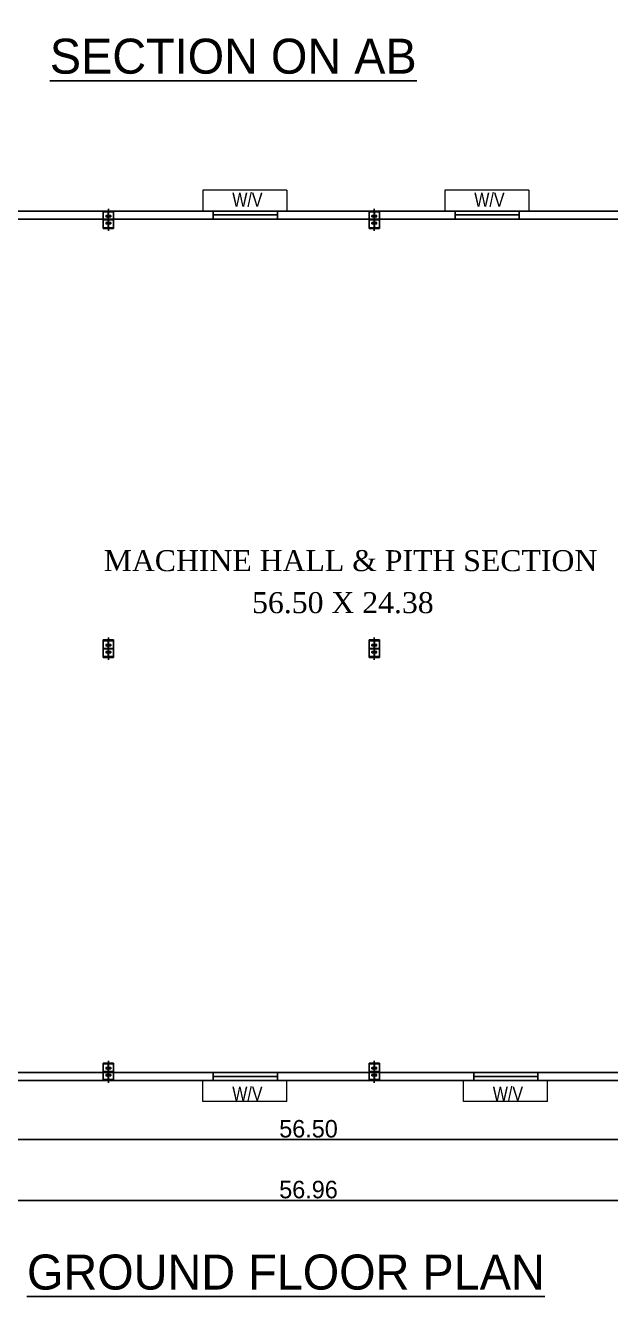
# Model space of a CAD drawing. Header units: metres. Extents: x -121582 to -58867, y 55115 to 110853.
# Drawn here: x -60581.77 to -60565.06, y 55114.71 to 55151.03 of the extents above; entities that cross this region are included whole.
import ezdxf
from ezdxf.enums import TextEntityAlignment as Align

# ---------------------------------------------------------------- set-up
doc = ezdxf.new("R2010")
doc.units = ezdxf.units.M
doc.header["$PDMODE"] = 34
doc.linetypes.add('CEN', pattern=[1.75, 1.25, -0.25, 0, -0.25])
doc.linetypes.add('CENTER2', pattern=[1.125, 0.75, -0.125, 0.125, -0.125])
doc.layers.get('DefPoints').update_dxf_attribs({"color": 200})
for name, color, linetype in [('BLK_1_FLR_0_BLT_UP_AREA', 1, 'Continuous'), ('BLK_1_FLR_0_CARPET_AREA', 10, 'Continuous'), ('BLK_2_FLR_0_REGULAR_ROOM', 117, 'Continuous'), ('WORKSHOP_AREA', 121, 'Continuous')]:
    doc.layers.add(name, color=color, linetype=linetype)
doc.styles.add('ANAND', font='BKANT.TTF')
doc.styles.add('style1', font='swissc.ttf', dxfattribs={"height": 70})
doc.styles.add('TI', font='times.ttf')
doc.dimstyles.new('V1', dxfattribs={"dimtxt": 0.3, "dimasz": 0.1, "dimexe": 0.02, "dimexo": 0.02, "dimgap": 0.05, "dimtad": 1, "dimzin": 0, "dimdsep": 46, "dimtxsty": 'ANAND', "dimcen": 0.09, "dimse1": 1, "dimse2": 1, "dimclrd": 3, "dimclre": 3, "dimclrt": 5, "dimadec": 0, "dimazin": 0, "dimtfac": 1, "dimtix": 1, "dimtofl": 0, "dimtmove": 2, "dimatfit": 0, "dimfxl": 0, "dimtolj": 1, "dimtzin": 0, "dimarcsym": 0})

# ---------------------------------------------------------------- blocks, each defined once
blk = doc.blocks.new('*D88')
at = {"color": 3, "lineweight": -2}
blk.add_line((-60601.84, 55119.194), (-60545.537, 55119.194), dxfattribs=at)
at = {"color": 3}
for points in [[(-60601.84, 55119.211), (-60601.84, 55119.177), (-60601.94, 55119.194)], [(-60545.537, 55119.211), (-60545.537, 55119.177), (-60545.437, 55119.194)]]:
    blk.add_solid(points, dxfattribs=at)
at = {"layer": 'DefPoints', "color": 0}
for p in [(-60601.94, 55121.637, 1001.009), (-60545.437, 55121.637, 1001.009), (-60545.437, 55119.194)]:
    blk.add_point(p, dxfattribs=at)
at = {"color": 5, "insert": (-60573.688, 55119.501), "char_height": 0.5, "attachment_point": 5, "style": 'ANAND'}
blk.add_mtext('\\A1;56.50', dxfattribs=at)
blk = doc.blocks.new('*D44')
at = {"color": 3, "lineweight": -2}
blk.add_line((-60545.307, 55117.455), (-60602.07, 55117.455), dxfattribs=at)
at = {"color": 3}
for points in [[(-60602.07, 55117.472), (-60602.07, 55117.439), (-60602.17, 55117.455)], [(-60545.307, 55117.472), (-60545.307, 55117.439), (-60545.207, 55117.455)]]:
    blk.add_solid(points, dxfattribs=at)
at = {"layer": 'DefPoints', "color": 0}
for p in [(-60602.17, 55121.637, 1001.009), (-60545.207, 55121.637, 1001.009), (-60602.17, 55117.455)]:
    blk.add_point(p, dxfattribs=at)
at = {"color": 5, "insert": (-60573.688, 55117.764), "char_height": 0.5, "attachment_point": 5, "style": 'ANAND'}
blk.add_mtext('\\A1;56.96', dxfattribs=at)
blk = doc.blocks.new('*D91')
at = {"color": 3, "lineweight": -2}
blk.add_line((-58867.548, 55148.116), (-58867.557, 55150.926), dxfattribs=at)
at = {"color": 3}
for points in [[(-58867.54, 55150.926), (-58867.573, 55150.926), (-58867.557, 55151.026)], [(-58867.531, 55148.117), (-58867.565, 55148.116), (-58867.548, 55148.016)]]:
    blk.add_solid(points, dxfattribs=at)
at = {"layer": 'DefPoints', "color": 0}
for p in [(-58867.557, 55151.026), (-60601.356, 55145.722, 1001.009), (-60601.346, 55142.713, 1001.009)]:
    blk.add_point(p, dxfattribs=at)
at = {"color": 5, "insert": (-58867.246, 55149.522), "char_height": 0.5, "attachment_point": 5, "rotation": 270.1753, "style": 'ANAND'}
blk.add_mtext('\\A1;3.01', dxfattribs=at)

msp = doc.modelspace()

# ---------------------------------------------------------------- linework, layer by layer
at = {"color": 0, "linetype": 'CEN', "lineweight": 0, "ltscale": 100}
for p, q in [((-60576.704, 55146.322, 1001.009), (-60576.704, 55145.722, 1001.009)), ((-60574.304, 55146.322, 1001.009), (-60574.304, 55145.722, 1001.009)), ((-60569.794, 55146.322, 1001.009), (-60569.794, 55145.722, 1001.009)), ((-60567.393, 55146.322, 1001.009), (-60567.393, 55145.722, 1001.009)), ((-60576.704, 55120.282, 1001.009), (-60576.704, 55120.882, 1001.009)), ((-60574.304, 55120.282, 1001.009), (-60574.304, 55120.882, 1001.009)), ((-60569.264, 55120.282, 1001.009), (-60569.264, 55120.882, 1001.009)), ((-60566.864, 55120.282, 1001.009), (-60566.864, 55120.882, 1001.009))]:
    msp.add_line(p, q, dxfattribs=at)
at = {"color": 2}
for p, q in [((-60598.296, 55145.722, 1001.009), (-60570.302, 55145.722, 1001.009)), ((-60596.479, 55145.723, 1001.009), (-60549.011, 55145.722, 1001.009)), ((-60596.479, 55145.492, 1001.009), (-60571.89, 55145.492, 1001.009)), ((-60571.66, 55145.492, 1001.009), (-60569.498, 55145.492, 1001.009)), ((-60567.668, 55145.492, 1001.009), (-60549.011, 55145.492, 1001.009)), ((-60567.252, 55145.722, 1001.009), (-60549.011, 55145.722, 1001.009)), ((-60545.307, 55120.882, 1001.009), (-60602.17, 55120.882, 1001.009)), ((-60571.89, 55121.112, 1001.009), (-60601.94, 55121.112, 1001.009)), ((-60545.437, 55121.112, 1001.009), (-60571.66, 55121.112, 1001.009))]:
    msp.add_line(p, q, dxfattribs=at)
at = {"color": 0, "linetype": 'CENTER2'}
for p, q in [((-60579.252, 55145.722, 1001.009), (-60579.552, 55145.722, 1001.009)), ((-60579.252, 55145.722, 1001.009), (-60579.552, 55145.722, 1001.009)), ((-60579.552, 55145.722, 1001.009), (-60579.552, 55145.222, 1001.009)), ((-60579.487, 55145.572, 1001.009), (-60579.417, 55145.572, 1001.009)), ((-60579.487, 55145.572, 1001.009), (-60579.417, 55145.572, 1001.009)), ((-60579.452, 55145.534, 1001.009), (-60579.452, 55145.61, 1001.009)), ((-60579.452, 55145.534, 1001.009), (-60579.452, 55145.61, 1001.009)), ((-60579.387, 55145.572, 1001.009), (-60579.317, 55145.572, 1001.009)), ((-60579.387, 55145.572, 1001.009), (-60579.317, 55145.572, 1001.009)), ((-60579.352, 55145.534, 1001.009), (-60579.352, 55145.61, 1001.009)), ((-60579.352, 55145.534, 1001.009), (-60579.352, 55145.61, 1001.009)), ((-60579.252, 55145.222, 1001.009), (-60579.252, 55145.722, 1001.009)), ((-60571.66, 55145.722, 1001.009), (-60571.96, 55145.722, 1001.009)), ((-60571.66, 55145.722, 1001.009), (-60571.96, 55145.722, 1001.009)), ((-60571.66, 55145.722, 1001.009), (-60571.96, 55145.722, 1001.009)), ((-60571.96, 55145.722, 1001.009), (-60571.96, 55145.222, 1001.009)), ((-60571.895, 55145.572, 1001.009), (-60571.825, 55145.572, 1001.009)), ((-60571.895, 55145.572, 1001.009), (-60571.825, 55145.572, 1001.009)), ((-60571.86, 55145.534, 1001.009), (-60571.86, 55145.61, 1001.009)), ((-60571.86, 55145.534, 1001.009), (-60571.86, 55145.61, 1001.009)), ((-60571.86, 55145.534, 1001.009), (-60571.86, 55145.61, 1001.009)), ((-60571.795, 55145.572, 1001.009), (-60571.725, 55145.572, 1001.009)), ((-60571.795, 55145.572, 1001.009), (-60571.725, 55145.572, 1001.009)), ((-60571.76, 55145.534, 1001.009), (-60571.76, 55145.61, 1001.009)), ((-60571.76, 55145.534, 1001.009), (-60571.76, 55145.61, 1001.009)), ((-60571.76, 55145.534, 1001.009), (-60571.76, 55145.61, 1001.009)), ((-60571.66, 55145.222, 1001.009), (-60571.66, 55145.722, 1001.009)), ((-60579.552, 55145.222, 1001.009), (-60579.252, 55145.222, 1001.009)), ((-60579.487, 55145.372, 1001.009), (-60579.417, 55145.372, 1001.009)), ((-60579.487, 55145.372, 1001.009), (-60579.417, 55145.372, 1001.009)), ((-60579.452, 55145.334, 1001.009), (-60579.452, 55145.41, 1001.009)), ((-60579.452, 55145.334, 1001.009), (-60579.452, 55145.41, 1001.009)), ((-60579.387, 55145.372, 1001.009), (-60579.317, 55145.372, 1001.009)), ((-60579.387, 55145.372, 1001.009), (-60579.317, 55145.372, 1001.009)), ((-60579.352, 55145.334, 1001.009), (-60579.352, 55145.41, 1001.009)), ((-60579.352, 55145.334, 1001.009), (-60579.352, 55145.41, 1001.009)), ((-60571.96, 55145.222, 1001.009), (-60571.66, 55145.222, 1001.009)), ((-60571.895, 55145.372, 1001.009), (-60571.825, 55145.372, 1001.009)), ((-60571.895, 55145.372, 1001.009), (-60571.825, 55145.372, 1001.009)), ((-60571.895, 55145.372, 1001.009), (-60571.825, 55145.372, 1001.009)), ((-60571.86, 55145.334, 1001.009), (-60571.86, 55145.41, 1001.009)), ((-60571.86, 55145.334, 1001.009), (-60571.86, 55145.41, 1001.009)), ((-60571.86, 55145.334, 1001.009), (-60571.86, 55145.41, 1001.009)), ((-60571.795, 55145.372, 1001.009), (-60571.725, 55145.372, 1001.009)), ((-60571.795, 55145.372, 1001.009), (-60571.725, 55145.372, 1001.009)), ((-60571.795, 55145.372, 1001.009), (-60571.725, 55145.372, 1001.009)), ((-60571.76, 55145.334, 1001.009), (-60571.76, 55145.41, 1001.009)), ((-60571.76, 55145.334, 1001.009), (-60571.76, 55145.41, 1001.009)), ((-60571.76, 55145.334, 1001.009), (-60571.76, 55145.41, 1001.009)), ((-60579.252, 55133.47, 1001.009), (-60579.552, 55133.47, 1001.009)), ((-60579.252, 55133.47, 1001.009), (-60579.552, 55133.47, 1001.009)), ((-60579.552, 55133.47, 1001.009), (-60579.552, 55132.97, 1001.009)), ((-60579.487, 55133.32, 1001.009), (-60579.417, 55133.32, 1001.009)), ((-60579.487, 55133.32, 1001.009), (-60579.417, 55133.32, 1001.009)), ((-60579.487, 55133.12, 1001.009), (-60579.417, 55133.12, 1001.009)), ((-60579.487, 55133.12, 1001.009), (-60579.417, 55133.12, 1001.009)), ((-60579.452, 55133.282, 1001.009), (-60579.452, 55133.358, 1001.009)), ((-60579.452, 55133.282, 1001.009), (-60579.452, 55133.358, 1001.009)), ((-60579.452, 55133.082, 1001.009), (-60579.452, 55133.158, 1001.009)), ((-60579.452, 55133.082, 1001.009), (-60579.452, 55133.158, 1001.009)), ((-60579.387, 55133.32, 1001.009), (-60579.317, 55133.32, 1001.009)), ((-60579.387, 55133.32, 1001.009), (-60579.317, 55133.32, 1001.009)), ((-60579.387, 55133.12, 1001.009), (-60579.317, 55133.12, 1001.009)), ((-60579.387, 55133.12, 1001.009), (-60579.317, 55133.12, 1001.009)), ((-60579.352, 55133.282, 1001.009), (-60579.352, 55133.358, 1001.009)), ((-60579.352, 55133.282, 1001.009), (-60579.352, 55133.358, 1001.009)), ((-60579.352, 55133.082, 1001.009), (-60579.352, 55133.158, 1001.009)), ((-60579.352, 55133.082, 1001.009), (-60579.352, 55133.158, 1001.009)), ((-60579.252, 55132.97, 1001.009), (-60579.252, 55133.47, 1001.009)), ((-60571.66, 55133.47, 1001.009), (-60571.96, 55133.47, 1001.009)), ((-60571.66, 55133.47, 1001.009), (-60571.96, 55133.47, 1001.009)), ((-60571.66, 55133.47, 1001.009), (-60571.96, 55133.47, 1001.009)), ((-60571.96, 55133.47, 1001.009), (-60571.96, 55132.97, 1001.009)), ((-60571.895, 55133.32, 1001.009), (-60571.825, 55133.32, 1001.009)), ((-60571.895, 55133.32, 1001.009), (-60571.825, 55133.32, 1001.009)), ((-60571.895, 55133.12, 1001.009), (-60571.825, 55133.12, 1001.009)), ((-60571.895, 55133.12, 1001.009), (-60571.825, 55133.12, 1001.009)), ((-60571.895, 55133.12, 1001.009), (-60571.825, 55133.12, 1001.009)), ((-60571.86, 55133.282, 1001.009), (-60571.86, 55133.358, 1001.009)), ((-60571.86, 55133.282, 1001.009), (-60571.86, 55133.358, 1001.009)), ((-60571.86, 55133.282, 1001.009), (-60571.86, 55133.358, 1001.009)), ((-60571.86, 55133.082, 1001.009), (-60571.86, 55133.158, 1001.009)), ((-60571.86, 55133.082, 1001.009), (-60571.86, 55133.158, 1001.009)), ((-60571.86, 55133.082, 1001.009), (-60571.86, 55133.158, 1001.009)), ((-60571.795, 55133.32, 1001.009), (-60571.725, 55133.32, 1001.009)), ((-60571.795, 55133.32, 1001.009), (-60571.725, 55133.32, 1001.009)), ((-60571.795, 55133.12, 1001.009), (-60571.725, 55133.12, 1001.009)), ((-60571.795, 55133.12, 1001.009), (-60571.725, 55133.12, 1001.009)), ((-60571.795, 55133.12, 1001.009), (-60571.725, 55133.12, 1001.009)), ((-60571.76, 55133.282, 1001.009), (-60571.76, 55133.358, 1001.009)), ((-60571.76, 55133.282, 1001.009), (-60571.76, 55133.358, 1001.009)), ((-60571.76, 55133.282, 1001.009), (-60571.76, 55133.358, 1001.009)), ((-60571.76, 55133.082, 1001.009), (-60571.76, 55133.158, 1001.009)), ((-60571.76, 55133.082, 1001.009), (-60571.76, 55133.158, 1001.009)), ((-60571.76, 55133.082, 1001.009), (-60571.76, 55133.158, 1001.009)), ((-60571.66, 55132.97, 1001.009), (-60571.66, 55133.47, 1001.009)), ((-60579.552, 55132.97, 1001.009), (-60579.252, 55132.97, 1001.009)), ((-60571.96, 55132.97, 1001.009), (-60571.66, 55132.97, 1001.009)), ((-60579.252, 55121.382, 1001.009), (-60579.552, 55121.382, 1001.009)), ((-60579.252, 55121.382, 1001.009), (-60579.552, 55121.382, 1001.009)), ((-60579.552, 55121.382, 1001.009), (-60579.552, 55120.882, 1001.009)), ((-60579.487, 55121.232, 1001.009), (-60579.417, 55121.232, 1001.009)), ((-60579.487, 55121.232, 1001.009), (-60579.417, 55121.232, 1001.009)), ((-60579.452, 55121.194, 1001.009), (-60579.452, 55121.27, 1001.009)), ((-60579.452, 55121.194, 1001.009), (-60579.452, 55121.27, 1001.009)), ((-60579.387, 55121.232, 1001.009), (-60579.317, 55121.232, 1001.009)), ((-60579.387, 55121.232, 1001.009), (-60579.317, 55121.232, 1001.009)), ((-60579.352, 55121.194, 1001.009), (-60579.352, 55121.27, 1001.009)), ((-60579.352, 55121.194, 1001.009), (-60579.352, 55121.27, 1001.009)), ((-60579.252, 55120.882, 1001.009), (-60579.252, 55121.382, 1001.009)), ((-60571.66, 55121.382, 1001.009), (-60571.96, 55121.382, 1001.009)), ((-60571.66, 55121.382, 1001.009), (-60571.96, 55121.382, 1001.009)), ((-60571.66, 55121.382, 1001.009), (-60571.96, 55121.382, 1001.009)), ((-60571.96, 55121.382, 1001.009), (-60571.96, 55120.882, 1001.009)), ((-60571.895, 55121.232, 1001.009), (-60571.825, 55121.232, 1001.009)), ((-60571.895, 55121.232, 1001.009), (-60571.825, 55121.232, 1001.009)), ((-60571.86, 55121.194, 1001.009), (-60571.86, 55121.27, 1001.009)), ((-60571.86, 55121.194, 1001.009), (-60571.86, 55121.27, 1001.009)), ((-60571.86, 55121.194, 1001.009), (-60571.86, 55121.27, 1001.009)), ((-60571.795, 55121.232, 1001.009), (-60571.725, 55121.232, 1001.009)), ((-60571.795, 55121.232, 1001.009), (-60571.725, 55121.232, 1001.009)), ((-60571.76, 55121.194, 1001.009), (-60571.76, 55121.27, 1001.009)), ((-60571.76, 55121.194, 1001.009), (-60571.76, 55121.27, 1001.009)), ((-60571.76, 55121.194, 1001.009), (-60571.76, 55121.27, 1001.009)), ((-60571.66, 55120.882, 1001.009), (-60571.66, 55121.382, 1001.009)), ((-60579.552, 55120.882, 1001.009), (-60579.252, 55120.882, 1001.009)), ((-60579.487, 55121.032, 1001.009), (-60579.417, 55121.032, 1001.009)), ((-60579.487, 55121.032, 1001.009), (-60579.417, 55121.032, 1001.009)), ((-60579.452, 55120.994, 1001.009), (-60579.452, 55121.07, 1001.009)), ((-60579.452, 55120.994, 1001.009), (-60579.452, 55121.07, 1001.009)), ((-60579.387, 55121.032, 1001.009), (-60579.317, 55121.032, 1001.009)), ((-60579.387, 55121.032, 1001.009), (-60579.317, 55121.032, 1001.009)), ((-60579.352, 55120.994, 1001.009), (-60579.352, 55121.07, 1001.009)), ((-60579.352, 55120.994, 1001.009), (-60579.352, 55121.07, 1001.009)), ((-60571.96, 55120.882, 1001.009), (-60571.66, 55120.882, 1001.009)), ((-60571.895, 55121.032, 1001.009), (-60571.825, 55121.032, 1001.009)), ((-60571.895, 55121.032, 1001.009), (-60571.825, 55121.032, 1001.009)), ((-60571.895, 55121.032, 1001.009), (-60571.825, 55121.032, 1001.009)), ((-60571.86, 55120.994, 1001.009), (-60571.86, 55121.07, 1001.009)), ((-60571.86, 55120.994, 1001.009), (-60571.86, 55121.07, 1001.009)), ((-60571.86, 55120.994, 1001.009), (-60571.86, 55121.07, 1001.009)), ((-60571.795, 55121.032, 1001.009), (-60571.725, 55121.032, 1001.009)), ((-60571.795, 55121.032, 1001.009), (-60571.725, 55121.032, 1001.009)), ((-60571.795, 55121.032, 1001.009), (-60571.725, 55121.032, 1001.009)), ((-60571.76, 55120.994, 1001.009), (-60571.76, 55121.07, 1001.009)), ((-60571.76, 55120.994, 1001.009), (-60571.76, 55121.07, 1001.009)), ((-60571.76, 55120.994, 1001.009), (-60571.76, 55121.07, 1001.009))]:
    msp.add_line(p, q, dxfattribs=at)
at = {"color": 0}
for p, q in [((-60579.552, 55145.476, 1001.009), (-60579.405, 55145.476, 1001.009)), ((-60579.552, 55145.468, 1001.009), (-60579.405, 55145.468, 1001.009)), ((-60579.4, 55145.476, 1001.009), (-60579.252, 55145.476, 1001.009)), ((-60579.4, 55145.468, 1001.009), (-60579.252, 55145.468, 1001.009)), ((-60571.96, 55145.476, 1001.009), (-60571.812, 55145.476, 1001.009)), ((-60571.96, 55145.468, 1001.009), (-60571.812, 55145.468, 1001.009)), ((-60571.807, 55145.476, 1001.009), (-60571.66, 55145.476, 1001.009)), ((-60571.807, 55145.468, 1001.009), (-60571.66, 55145.468, 1001.009)), ((-60579.552, 55133.224, 1001.009), (-60579.405, 55133.224, 1001.009)), ((-60579.552, 55133.216, 1001.009), (-60579.405, 55133.216, 1001.009)), ((-60579.4, 55133.224, 1001.009), (-60579.252, 55133.224, 1001.009)), ((-60579.4, 55133.216, 1001.009), (-60579.252, 55133.216, 1001.009)), ((-60571.96, 55133.224, 1001.009), (-60571.812, 55133.224, 1001.009)), ((-60571.96, 55133.216, 1001.009), (-60571.812, 55133.216, 1001.009)), ((-60571.807, 55133.224, 1001.009), (-60571.66, 55133.224, 1001.009)), ((-60571.807, 55133.216, 1001.009), (-60571.66, 55133.216, 1001.009)), ((-60579.552, 55121.136, 1001.009), (-60579.405, 55121.136, 1001.009)), ((-60579.4, 55121.136, 1001.009), (-60579.252, 55121.136, 1001.009)), ((-60571.96, 55121.136, 1001.009), (-60571.812, 55121.136, 1001.009)), ((-60571.807, 55121.136, 1001.009), (-60571.66, 55121.136, 1001.009)), ((-60579.552, 55121.128, 1001.009), (-60579.405, 55121.128, 1001.009)), ((-60579.4, 55121.128, 1001.009), (-60579.252, 55121.128, 1001.009)), ((-60571.96, 55121.128, 1001.009), (-60571.812, 55121.128, 1001.009)), ((-60571.807, 55121.128, 1001.009), (-60571.66, 55121.128, 1001.009))]:
    msp.add_line(p, q, dxfattribs=at)
at = {"color": 0, "linetype": 'CENTER2', "ltscale": 100}
for p, q in [((-60579.447, 55145.472, 1001.009), (-60579.358, 55145.472, 1001.009)), ((-60579.402, 55145.157, 1001.009), (-60579.402, 55145.788, 1001.009)), ((-60571.854, 55145.472, 1001.009), (-60571.765, 55145.472, 1001.009)), ((-60571.81, 55145.157, 1001.009), (-60571.81, 55145.788, 1001.009)), ((-60579.402, 55132.904, 1001.009), (-60579.402, 55133.536, 1001.009)), ((-60571.81, 55132.904, 1001.009), (-60571.81, 55133.536, 1001.009)), ((-60579.447, 55133.22, 1001.009), (-60579.358, 55133.22, 1001.009)), ((-60571.854, 55133.22, 1001.009), (-60571.765, 55133.22, 1001.009)), ((-60579.447, 55121.132, 1001.009), (-60579.358, 55121.132, 1001.009)), ((-60579.402, 55120.817, 1001.009), (-60579.402, 55121.448, 1001.009)), ((-60571.854, 55121.132, 1001.009), (-60571.765, 55121.132, 1001.009)), ((-60571.81, 55120.817, 1001.009), (-60571.81, 55121.448, 1001.009))]:
    msp.add_line(p, q, dxfattribs=at)
at = {"color": 0, "linetype": 'CEN', "lineweight": 0, "ltscale": 100, "elevation": 1001.009}
for points in [[(-60574.304, 55146.322), (-60576.704, 55146.322)], [(-60567.393, 55146.322), (-60569.794, 55146.322)], [(-60574.304, 55120.282), (-60576.704, 55120.282)], [(-60566.864, 55120.282), (-60569.264, 55120.282)]]:
    msp.add_lwpolyline(points, dxfattribs=at)
at = {"color": 2, "elevation": 1001.009}
for points in [[(-60545.307, 55120.882), (-60602.17, 55120.882), (-60602.17, 55145.722), (-60601.346, 55145.722)], [(-60598.296, 55145.722), (-60548.911, 55145.722)]]:
    msp.add_lwpolyline(points, dxfattribs=at)
at = {"color": 1, "elevation": 1001.009}
msp.add_lwpolyline([(-60602.17, 55145.722), (-60545.307, 55145.722), (-60545.307, 55120.882), (-60602.17, 55120.882)], close=True, dxfattribs=at)
at = {"color": 0, "linetype": 'CENTER2', "elevation": 1001.009}
for points in [[(-60579.4, 55145.697), (-60579.277, 55145.697), (-60579.277, 55145.707), (-60579.527, 55145.707), (-60579.527, 55145.697), (-60579.405, 55145.697), (-60579.405, 55145.247), (-60579.527, 55145.247), (-60579.527, 55145.237)], [(-60579.527, 55145.237), (-60579.277, 55145.237), (-60579.277, 55145.247), (-60579.4, 55145.247), (-60579.4, 55145.697), (-60579.4, 55145.575)], [(-60571.807, 55145.697), (-60571.685, 55145.697), (-60571.685, 55145.707), (-60571.935, 55145.707), (-60571.935, 55145.697), (-60571.812, 55145.697), (-60571.812, 55145.247), (-60571.935, 55145.247), (-60571.935, 55145.237)], [(-60571.935, 55145.237), (-60571.685, 55145.237), (-60571.685, 55145.247), (-60571.807, 55145.247), (-60571.807, 55145.697), (-60571.807, 55145.575)], [(-60579.4, 55133.445), (-60579.277, 55133.445), (-60579.277, 55133.455), (-60579.527, 55133.455), (-60579.527, 55133.445), (-60579.405, 55133.445), (-60579.405, 55132.995), (-60579.527, 55132.995), (-60579.527, 55132.985)], [(-60579.527, 55132.985), (-60579.277, 55132.985), (-60579.277, 55132.995), (-60579.4, 55132.995), (-60579.4, 55133.445), (-60579.4, 55133.323)], [(-60571.807, 55133.445), (-60571.685, 55133.445), (-60571.685, 55133.455), (-60571.935, 55133.455), (-60571.935, 55133.445), (-60571.812, 55133.445), (-60571.812, 55132.995), (-60571.935, 55132.995), (-60571.935, 55132.985)], [(-60571.935, 55132.985), (-60571.685, 55132.985), (-60571.685, 55132.995), (-60571.807, 55132.995), (-60571.807, 55133.445), (-60571.807, 55133.323)], [(-60579.4, 55121.357), (-60579.277, 55121.357), (-60579.277, 55121.367), (-60579.527, 55121.367), (-60579.527, 55121.357), (-60579.405, 55121.357), (-60579.405, 55120.907), (-60579.527, 55120.907), (-60579.527, 55120.897)], [(-60579.527, 55120.897), (-60579.277, 55120.897), (-60579.277, 55120.907), (-60579.4, 55120.907), (-60579.4, 55121.357), (-60579.4, 55121.235)], [(-60571.807, 55121.357), (-60571.685, 55121.357), (-60571.685, 55121.367), (-60571.935, 55121.367), (-60571.935, 55121.357), (-60571.812, 55121.357), (-60571.812, 55120.907), (-60571.935, 55120.907), (-60571.935, 55120.897)], [(-60571.935, 55120.897), (-60571.685, 55120.897), (-60571.685, 55120.907), (-60571.807, 55120.907), (-60571.807, 55121.357), (-60571.807, 55121.235)]]:
    msp.add_lwpolyline(points, dxfattribs=at)
at = {"lineweight": 25, "elevation": 1001.009}
for points in [[(-60576.408, 55145.492), (-60576.408, 55145.722), (-60574.578, 55145.722), (-60574.578, 55145.492)], [(-60569.498, 55145.492), (-60569.498, 55145.722), (-60567.668, 55145.722), (-60567.668, 55145.492)], [(-60576.408, 55121.112), (-60576.408, 55120.882), (-60574.578, 55120.882), (-60574.578, 55121.112)], [(-60568.969, 55121.112), (-60568.969, 55120.882), (-60567.139, 55120.882), (-60567.139, 55121.112)]]:
    msp.add_lwpolyline(points, close=True, dxfattribs=at)
for points in [[(-60576.408, 55145.611), (-60574.578, 55145.611)], [(-60569.498, 55145.611), (-60567.668, 55145.611)], [(-60576.408, 55120.993), (-60574.578, 55120.993)], [(-60568.969, 55120.993), (-60567.139, 55120.993)]]:
    msp.add_lwpolyline(points, dxfattribs=at)
at = {"color": 0, "linetype": 'CENTER2'}
for centre in [(-60579.452, 55145.572, 1001.009), (-60579.452, 55145.572, 1001.009), (-60579.352, 55145.572, 1001.009), (-60579.352, 55145.572, 1001.009), (-60571.86, 55145.572, 1001.009), (-60571.86, 55145.572, 1001.009), (-60571.76, 55145.572, 1001.009), (-60571.76, 55145.572, 1001.009), (-60579.452, 55145.372, 1001.009), (-60579.452, 55145.372, 1001.009), (-60579.352, 55145.372, 1001.009), (-60579.352, 55145.372, 1001.009), (-60571.86, 55145.372, 1001.009), (-60571.86, 55145.372, 1001.009), (-60571.86, 55145.372, 1001.009), (-60571.76, 55145.372, 1001.009), (-60571.76, 55145.372, 1001.009), (-60571.76, 55145.372, 1001.009), (-60579.452, 55133.32, 1001.009), (-60579.452, 55133.32, 1001.009), (-60579.452, 55133.12, 1001.009), (-60579.452, 55133.12, 1001.009), (-60579.352, 55133.32, 1001.009), (-60579.352, 55133.32, 1001.009), (-60579.352, 55133.12, 1001.009), (-60579.352, 55133.12, 1001.009), (-60571.86, 55133.32, 1001.009), (-60571.86, 55133.32, 1001.009), (-60571.86, 55133.12, 1001.009), (-60571.86, 55133.12, 1001.009), (-60571.86, 55133.12, 1001.009), (-60571.76, 55133.32, 1001.009), (-60571.76, 55133.32, 1001.009), (-60571.76, 55133.12, 1001.009), (-60571.76, 55133.12, 1001.009), (-60571.76, 55133.12, 1001.009), (-60579.452, 55121.232, 1001.009), (-60579.452, 55121.232, 1001.009), (-60579.352, 55121.232, 1001.009), (-60579.352, 55121.232, 1001.009), (-60571.86, 55121.232, 1001.009), (-60571.86, 55121.232, 1001.009), (-60571.76, 55121.232, 1001.009), (-60571.76, 55121.232, 1001.009), (-60579.452, 55121.032, 1001.009), (-60579.452, 55121.032, 1001.009), (-60579.352, 55121.032, 1001.009), (-60579.352, 55121.032, 1001.009), (-60571.86, 55121.032, 1001.009), (-60571.86, 55121.032, 1001.009), (-60571.86, 55121.032, 1001.009), (-60571.76, 55121.032, 1001.009), (-60571.76, 55121.032, 1001.009), (-60571.76, 55121.032, 1001.009)]:
    msp.add_circle(centre, 0.0145, dxfattribs=at)
at = {"layer": 'BLK_1_FLR_0_BLT_UP_AREA', "color": 44, "elevation": 1001.009}
msp.add_lwpolyline([(-60602.17, 55145.722), (-60545.307, 55145.722), (-60545.307, 55120.882), (-60602.17, 55120.882)], close=True, dxfattribs=at)
at = {"layer": 'BLK_1_FLR_0_CARPET_AREA', "color": 44, "elevation": 1001.009}
msp.add_lwpolyline([(-60601.94, 55145.492), (-60545.537, 55145.492), (-60545.537, 55121.112), (-60601.94, 55121.112)], close=True, dxfattribs=at)
at = {"layer": 'BLK_2_FLR_0_REGULAR_ROOM', "color": 4, "elevation": 1001.009}
msp.add_lwpolyline([(-60601.94, 55145.492), (-60545.537, 55145.492), (-60545.537, 55121.112), (-60601.94, 55121.112)], close=True, dxfattribs=at)
at = {"layer": 'WORKSHOP_AREA', "elevation": 1001.009}
msp.add_lwpolyline([(-60601.94, 55145.492), (-60545.537, 55145.492), (-60545.537, 55121.112), (-60601.94, 55121.112)], close=True, dxfattribs=at)

# ---------------------------------------------------------------- texts
at = {"color": 4, "style": 'ANAND'}
for s, p in [('%%USECTION ON AB', (-60575.837, 55150.147)), ('%%UGROUND FLOOR PLAN', (-60574.334, 55115.41))]:
    msp.add_text(s, height=1, dxfattribs=at).set_placement(p, align=Align.MIDDLE_CENTER)
at = {"char_height": 0.4, "style": 'style1'}
for insert, attachment_point in [((-60575.865, 55146.245), 1), ((-60568.954, 55146.245), 1), ((-60575.865, 55120.3), 7), ((-60568.425, 55120.3), 7)]:
    msp.add_mtext('W/V', dxfattribs=dict(at, insert=insert, attachment_point=attachment_point))
at = {"linetype": 'ByBlock', "insert": (-60579.538, 55135.426), "char_height": 0.6, "width": 14.62634, "attachment_point": 7, "style": 'TI'}
msp.add_mtext('MACHINE HALL & PITH SECTION', dxfattribs=at)
at = {"linetype": 'ByBlock', "insert": (-60575.299, 55134.222), "char_height": 0.6, "attachment_point": 7, "style": 'TI'}
msp.add_mtext('56.50 X 24.38', dxfattribs=at)

# ---------------------------------------------------------------- dimensions: what is measured, and where the dimension line sits
at = {"color": 6}
for p1, p2, distance, picture, middle in [((-60601.346, 55142.713, 1001.009), (-60601.356, 55145.722, 1001.009), -1733.807, '*D91', (-58867.246, 55149.522)), ((-60545.207, 55121.637, 1001.009), (-60602.17, 55121.637, 1001.009), 4.182, '*D44', (-60573.688, 55117.764)), ((-60601.94, 55121.637, 1001.009), (-60545.437, 55121.637, 1001.009), -2.443, '*D88', (-60573.688, 55119.501))]:
    dim = msp.add_aligned_dim(p1=p1, p2=p2, distance=distance, dimstyle='V1', override={"dimtxt": 0.5, "dimfxl": 0.18, "dimfxlon": 1, "dimarcsym": 1}, dxfattribs=at)
    dim.commit()
    dim.dimension.update_dxf_attribs({"geometry": picture, "text_midpoint": middle})

doc.saveas('drawing.dxf')
